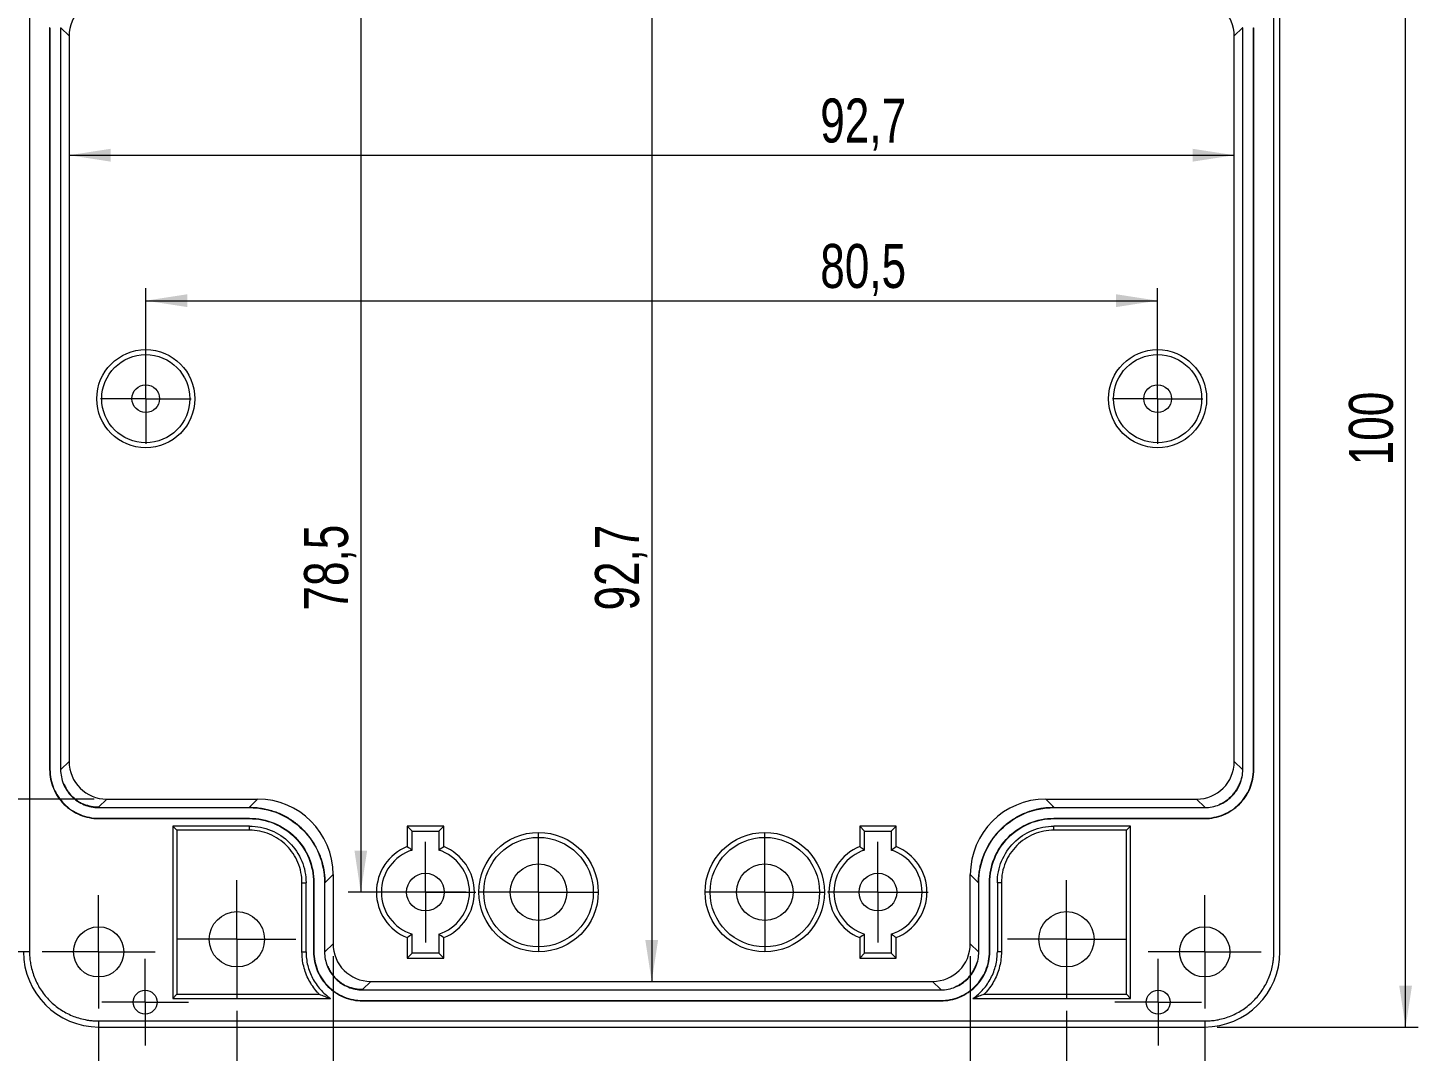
# Model space of a CAD drawing. Header units: millimetres. Extents: x 5 to 415, y 5 to 292.
# Drawn here: x 72.1 to 182.7, y 66.9 to 148.3 of the extents above; entities that cross this region are included whole.
import ezdxf

# ---------------------------------------------------------------- set-up
doc = ezdxf.new("R2010")
doc.units = ezdxf.units.MM
doc.layers.add('LAYER_1', color=179, linetype='Continuous', lineweight=15)
doc.styles.add('SLDTEXTSTYLE3', font='TXT', dxfattribs={"width": 0.75})
doc.dimstyles.new('SLDDIMSTYLE1', dxfattribs={"dimtxt": 3.5, "dimasz": 3.302, "dimexe": 0, "dimexo": 0.0625, "dimgap": 0.875, "dimtad": 1, "dimdec": 1, "dimrnd": 1e-09, "dimzin": 12, "dimdsep": 46, "dimtxsty": 'SLDTEXTSTYLE3', "dimsah": 1, "dimcen": 0.09, "dimadec": 0, "dimazin": 3, "dimtfac": 1, "dimtdec": 1, "dimtofl": 0, "dimtmove": 0, "dimatfit": 3, "dimfxl": 1, "dimfrac": 2, "dimtolj": 1, "dimtzin": 12, "dimarcsym": 0})
doc.dimstyles.new('SLDDIMSTYLE2', dxfattribs={"dimtxt": 3.5, "dimasz": 3.302, "dimexe": 0, "dimexo": 0.0625, "dimgap": 0.875, "dimtad": 1, "dimdec": 1, "dimrnd": 1e-09, "dimzin": 12, "dimdsep": 46, "dimtxsty": 'SLDTEXTSTYLE3', "dimsah": 1, "dimcen": 0.09, "dimadec": 0, "dimazin": 3, "dimtfac": 1, "dimtofl": 0, "dimtmove": 0, "dimatfit": 3, "dimfxl": 1, "dimfrac": 2, "dimtolj": 1, "dimtzin": 12, "dimarcsym": 0})
doc.dimstyles.new('SLDDIMSTYLE3', dxfattribs={"dimtxt": 3.5, "dimasz": 3.302, "dimexe": 0, "dimexo": 0.0625, "dimgap": 0.875, "dimtad": 1, "dimrnd": 1e-09, "dimzin": 12, "dimdsep": 46, "dimtxsty": 'SLDTEXTSTYLE3', "dimsah": 1, "dimcen": 0.09, "dimadec": 0, "dimazin": 3, "dimtfac": 1, "dimtofl": 0, "dimtmove": 0, "dimatfit": 3, "dimfxl": 1, "dimfrac": 2, "dimtolj": 1, "dimtzin": 12, "dimarcsym": 0})

# ---------------------------------------------------------------- blocks, each defined once
blk = doc.blocks.new('*D9')
at = {"layer": 'LAYER_1'}
blk.add_line((75.39, 138.17), (168.09, 138.17), dxfattribs=at)
for points in [[(75.39, 138.17), (78.69, 137.66), (78.69, 138.68)], [(168.09, 138.17), (164.79, 138.68), (164.79, 137.66)]]:
    blk.add_solid(points, dxfattribs=at)
at = {"layer": 'LAYER_1', "insert": (135.15, 142.68, 19.5), "char_height": 3.5, "attachment_point": 1, "style": 'SLDTEXTSTYLE3'}
blk.add_mtext('92,7', dxfattribs=at)
blk = doc.blocks.new('*D10')
at = {"layer": 'LAYER_1'}
blk.add_line((121.74, 165.15), (121.74, 72.45), dxfattribs=at)
for points in [[(121.74, 165.15), (121.23, 161.85), (122.25, 161.85)], [(121.74, 72.45), (122.25, 75.75), (121.23, 75.75)]]:
    blk.add_solid(points, dxfattribs=at)
at = {"layer": 'LAYER_1', "insert": (117.23, 101.95, 19.5), "char_height": 3.5, "attachment_point": 1, "rotation": 90, "style": 'SLDTEXTSTYLE3'}
blk.add_mtext('92,7', dxfattribs=at)
blk = doc.blocks.new('*D11')
at = {"layer": 'LAYER_1'}
for p, q in [((106.99, 158.05), (97.59, 158.05)), ((98.59, 158.05), (98.59, 79.55)), ((106.99, 79.55), (97.59, 79.55))]:
    blk.add_line(p, q, dxfattribs=at)
for points in [[(98.59, 158.05), (98.09, 154.75), (99.1, 154.75)], [(98.59, 79.55), (99.1, 82.86), (98.09, 82.86)]]:
    blk.add_solid(points, dxfattribs=at)
at = {"layer": 'LAYER_1', "insert": (94.08, 101.95, 19.5), "char_height": 3.5, "attachment_point": 1, "rotation": 90, "style": 'SLDTEXTSTYLE3'}
blk.add_mtext('78,5', dxfattribs=at)
blk = doc.blocks.new('*D12')
at = {"layer": 'LAYER_1'}
for p, q in [((81.49, 119.8), (81.49, 127.6)), ((161.99, 119.8), (161.99, 127.6)), ((81.49, 126.6), (161.99, 126.6))]:
    blk.add_line(p, q, dxfattribs=at)
for points in [[(81.49, 126.6), (84.79, 126.09), (84.79, 127.11)], [(161.99, 126.6), (158.69, 127.11), (158.69, 126.09)]]:
    blk.add_solid(points, dxfattribs=at)
at = {"layer": 'LAYER_1', "insert": (135.15, 131.11, 19.5), "char_height": 3.5, "attachment_point": 1, "style": 'SLDTEXTSTYLE3'}
blk.add_mtext('80,5', dxfattribs=at)
blk = doc.blocks.new('*D15')
at = {"layer": 'LAYER_1'}
for p, q in [((88.74, 70.1), (88.74, 51.82)), ((154.74, 70.1), (154.74, 51.82)), ((154.74, 52.82), (88.74, 52.82))]:
    blk.add_line(p, q, dxfattribs=at)
for points in [[(88.74, 52.82), (92.04, 52.31), (92.04, 53.33)], [(154.74, 52.82), (151.44, 53.33), (151.44, 52.31)]]:
    blk.add_solid(points, dxfattribs=at)
at = {"layer": 'LAYER_1', "insert": (117.73, 57.33, 19.5), "char_height": 3.5, "attachment_point": 1, "style": 'SLDTEXTSTYLE3'}
blk.add_mtext('66', dxfattribs=at)
blk = doc.blocks.new('*D16')
at = {"layer": 'LAYER_1'}
for p, q in [((77.74, 69.3), (77.74, 45.82)), ((165.74, 69.3), (165.74, 45.82)), ((165.74, 46.82), (77.74, 46.82))]:
    blk.add_line(p, q, dxfattribs=at)
for points in [[(77.74, 46.82), (81.04, 46.31), (81.04, 47.33)], [(165.74, 46.82), (162.44, 47.33), (162.44, 46.31)]]:
    blk.add_solid(points, dxfattribs=at)
at = {"layer": 'LAYER_1', "insert": (117.73, 51.33, 19.5), "char_height": 3.5, "attachment_point": 1, "style": 'SLDTEXTSTYLE3'}
blk.add_mtext('88', dxfattribs=at)
blk = doc.blocks.new('*D17')
at = {"layer": 'LAYER_1'}
for p, q in [((72.24, 162.8), (54.76, 162.8)), ((55.76, 162.8), (55.76, 74.8)), ((72.24, 74.8), (54.76, 74.8))]:
    blk.add_line(p, q, dxfattribs=at)
for points in [[(55.76, 162.8), (55.25, 159.5), (56.26, 159.5)], [(55.76, 74.8), (56.26, 78.11), (55.25, 78.11)]]:
    blk.add_solid(points, dxfattribs=at)
at = {"layer": 'LAYER_1', "insert": (51.24, 114.8, 19.5), "char_height": 3.5, "attachment_point": 1, "rotation": 90, "style": 'SLDTEXTSTYLE3'}
blk.add_mtext('88', dxfattribs=at)
blk = doc.blocks.new('*D18')
at = {"layer": 'LAYER_1'}
for p, q in [((77.39, 150.65), (60.76, 150.65)), ((61.76, 86.95), (61.76, 150.65)), ((77.39, 86.95), (60.76, 86.95))]:
    blk.add_line(p, q, dxfattribs=at)
for points in [[(61.76, 150.65), (61.25, 147.35), (62.26, 147.35)], [(61.76, 86.95), (62.26, 90.25), (61.25, 90.25)]]:
    blk.add_solid(points, dxfattribs=at)
at = {"layer": 'LAYER_1', "insert": (57.24, 112.86, 19.5), "char_height": 3.5, "attachment_point": 1, "rotation": 90, "style": 'SLDTEXTSTYLE3'}
blk.add_mtext('63,7', dxfattribs=at)
blk = doc.blocks.new('*D19')
at = {"layer": 'LAYER_1'}
for p, q in [((96.39, 74.45), (96.39, 57.82)), ((147.09, 74.45), (147.09, 57.82)), ((96.39, 58.82), (147.09, 58.82))]:
    blk.add_line(p, q, dxfattribs=at)
for points in [[(96.39, 58.82), (99.69, 58.31), (99.69, 59.33)], [(147.09, 58.82), (143.79, 59.33), (143.79, 58.31)]]:
    blk.add_solid(points, dxfattribs=at)
at = {"layer": 'LAYER_1', "insert": (115.79, 63.33, 19.5), "char_height": 3.5, "attachment_point": 1, "style": 'SLDTEXTSTYLE3'}
blk.add_mtext('50,7', dxfattribs=at)
blk = doc.blocks.new('*D20')
at = {"layer": 'LAYER_1'}
for p, q in [((166.72, 168.79), (182.72, 168.79)), ((181.72, 68.82), (181.72, 168.79)), ((166.72, 68.82), (182.72, 68.82))]:
    blk.add_line(p, q, dxfattribs=at)
for points in [[(181.72, 168.79), (181.21, 165.48), (182.23, 165.48)], [(181.72, 68.82), (182.23, 72.12), (181.21, 72.12)]]:
    blk.add_solid(points, dxfattribs=at)
at = {"layer": 'LAYER_1', "insert": (177.21, 113.5, 19.5), "char_height": 3.5, "attachment_point": 1, "rotation": 90, "style": 'SLDTEXTSTYLE3'}
blk.add_mtext('100', dxfattribs=at)
blk = doc.blocks.new('SW_CENTERMARKSYMBOL_0')
at = {"layer": 'LAYER_1', "color": 0}
for p, q in [((0, 2.5), (0, 4)), ((0, 0), (0, 2.5)), ((-2.5, 0), (-4, 0)), ((0, 0), (-2.5, 0)), ((0, 0), (0, -2.5)), ((0, 0), (2.5, 0)), ((2.5, 0), (4, 0)), ((0, -2.5), (0, -4))]:
    blk.add_line(p, q, dxfattribs=at)
blk = doc.blocks.new('SW_CENTERMARKSYMBOL_1')
at = {"layer": 'LAYER_1', "color": 0}
for p, q in [((0, 2.5), (0, 4)), ((0, 0), (0, 2.5)), ((-2.5, 0), (-4, 0)), ((0, 0), (-2.5, 0)), ((0, 0), (0, -2.5)), ((0, 0), (2.5, 0)), ((2.5, 0), (4, 0)), ((0, -2.5), (0, -4))]:
    blk.add_line(p, q, dxfattribs=at)
blk = doc.blocks.new('SW_CENTERMARKSYMBOL_5')
at = {"layer": 'LAYER_1', "color": 0}
for p, q in [((0, 2.5), (0, 4.5)), ((0, 0), (0, 2.5)), ((-2.5, 0), (-4.5, 0)), ((0, 0), (-2.5, 0)), ((0, 0), (0, -2.5)), ((0, 0), (2.5, 0)), ((2.5, 0), (4.5, 0)), ((0, -2.5), (0, -4.5))]:
    blk.add_line(p, q, dxfattribs=at)
blk = doc.blocks.new('SW_CENTERMARKSYMBOL_7')
at = {"layer": 'LAYER_1', "color": 0}
for p, q in [((0, 2.5), (0, 4.5)), ((0, 0), (0, 2.5)), ((-2.5, 0), (-4.5, 0)), ((0, 0), (-2.5, 0)), ((0, 0), (0, -2.5)), ((0, 0), (2.5, 0)), ((2.5, 0), (4.5, 0)), ((0, -2.5), (0, -4.5))]:
    blk.add_line(p, q, dxfattribs=at)
blk = doc.blocks.new('SW_CENTERMARKSYMBOL_8')
at = {"layer": 'LAYER_1', "color": 0}
for p, q in [((0, 2.5), (0, 4.7)), ((0, 0), (0, 2.5)), ((-2.5, 0), (-4.7, 0)), ((0, 0), (-2.5, 0)), ((0, 0), (0, -2.5)), ((0, 0), (2.5, 0)), ((2.5, 0), (4.7, 0)), ((0, -2.5), (0, -4.7))]:
    blk.add_line(p, q, dxfattribs=at)
blk = doc.blocks.new('SW_CENTERMARKSYMBOL_9')
at = {"layer": 'LAYER_1', "color": 0}
for p, q in [((0, 2.5), (0, 4.7)), ((0, 0), (0, 2.5)), ((-2.5, 0), (-4.7, 0)), ((0, 0), (-2.5, 0)), ((0, 0), (0, -2.5)), ((0, 0), (2.5, 0)), ((2.5, 0), (4.7, 0)), ((0, -2.5), (0, -4.7))]:
    blk.add_line(p, q, dxfattribs=at)
blk = doc.blocks.new('SW_CENTERMARKSYMBOL_14')
at = {"layer": 'LAYER_1', "color": 0}
for p, q in [((0, 2.5), (0, 3.45)), ((0, 0), (0, 2.5)), ((-2.5, 0), (-3.45, 0)), ((0, 0), (-2.5, 0)), ((0, 0), (0, -2.5)), ((0, 0), (2.5, 0)), ((2.5, 0), (3.45, 0)), ((0, -2.5), (0, -3.45))]:
    blk.add_line(p, q, dxfattribs=at)
blk = doc.blocks.new('SW_CENTERMARKSYMBOL_15')
at = {"layer": 'LAYER_1', "color": 0}
for p, q in [((0, 2.5), (0, 3.45)), ((0, 0), (0, 2.5)), ((-2.5, 0), (-3.45, 0)), ((0, 0), (-2.5, 0)), ((0, 0), (0, -2.5)), ((0, 0), (2.5, 0)), ((2.5, 0), (3.45, 0)), ((0, -2.5), (0, -3.45))]:
    blk.add_line(p, q, dxfattribs=at)
blk = doc.blocks.new('SW_CENTERMARKSYMBOL_18')
at = {"layer": 'LAYER_1', "color": 0}
for p, q in [((0, 2.5), (0, 4.75)), ((0, 0), (0, 2.5)), ((-2.5, 0), (-4.75, 0)), ((0, 0), (-2.5, 0)), ((0, 0), (0, -2.5)), ((0, 0), (2.5, 0)), ((2.5, 0), (4.75, 0)), ((0, -2.5), (0, -4.75))]:
    blk.add_line(p, q, dxfattribs=at)
blk = doc.blocks.new('SW_CENTERMARKSYMBOL_19')
at = {"layer": 'LAYER_1', "color": 0}
for p, q in [((0, 2.5), (0, 4.75)), ((0, 0), (0, 2.5)), ((-2.5, 0), (-4.75, 0)), ((0, 0), (-2.5, 0)), ((0, 0), (0, -2.5)), ((0, 0), (2.5, 0)), ((2.5, 0), (4.75, 0)), ((0, -2.5), (0, -4.75))]:
    blk.add_line(p, q, dxfattribs=at)
blk = doc.blocks.new('SW_CENTERMARKSYMBOL_20')
at = {"layer": 'LAYER_1', "color": 0}
for p, q in [((0, 2.5), (0, 3.6)), ((0, 0), (0, 2.5)), ((-2.5, 0), (-3.6, 0)), ((0, 0), (-2.5, 0)), ((0, 0), (0, -2.5)), ((0, 0), (2.5, 0)), ((2.5, 0), (3.6, 0)), ((0, -2.5), (0, -3.6))]:
    blk.add_line(p, q, dxfattribs=at)
blk = doc.blocks.new('SW_CENTERMARKSYMBOL_21')
at = {"layer": 'LAYER_1', "color": 0}
for p, q in [((0, 2.5), (0, 3.6)), ((0, 0), (0, 2.5)), ((-2.5, 0), (-3.6, 0)), ((0, 0), (-2.5, 0)), ((0, 0), (0, -2.5)), ((0, 0), (2.5, 0)), ((2.5, 0), (3.6, 0)), ((0, -2.5), (0, -3.6))]:
    blk.add_line(p, q, dxfattribs=at)

msp = doc.modelspace()

# ---------------------------------------------------------------- linework, layer by layer
at = {"color": 7, "linetype": 'Continuous', "lineweight": 15}
for p, q in [((72.239, 162.804), (72.239, 74.802)), ((171.239, 74.802), (171.239, 162.804)), ((171.722, 74.82), (171.722, 162.787)), ((73.865, 148.304), (73.839, 148.304)), ((73.839, 148.304), (73.839, 89.303)), ((73.865, 148.304), (73.865, 89.303)), ((74.713, 148.304), (74.739, 148.304)), ((74.713, 148.304), (74.713, 89.303)), ((75.389, 147.654), (74.739, 148.304)), ((168.739, 148.304), (168.09, 147.654)), ((168.765, 148.304), (168.739, 148.304)), ((168.765, 89.303), (168.765, 148.304)), ((169.613, 89.303), (169.613, 148.304)), ((169.613, 148.304), (169.639, 148.304)), ((169.639, 89.303), (169.639, 148.304)), ((75.389, 147.654), (75.389, 89.952)), ((168.09, 89.952), (168.09, 147.654)), ((74.739, 89.303), (75.389, 89.952)), ((168.09, 89.952), (168.739, 89.303)), ((73.865, 89.303), (73.839, 89.303)), ((74.713, 89.303), (74.739, 89.303)), ((168.765, 89.303), (168.739, 89.303)), ((169.613, 89.303), (169.639, 89.303)), ((78.388, 86.953), (77.739, 86.303)), ((77.739, 86.277), (77.739, 86.303)), ((78.388, 86.953), (90.39, 86.953)), ((89.74, 86.303), (90.39, 86.953)), ((89.74, 86.277), (89.74, 86.303)), ((153.089, 86.953), (165.09, 86.953)), ((153.089, 86.953), (153.738, 86.303)), ((153.738, 86.277), (153.738, 86.303)), ((165.74, 86.303), (165.09, 86.953)), ((165.74, 86.277), (165.74, 86.303)), ((77.739, 86.277), (89.74, 86.277)), ((77.739, 85.429), (89.74, 85.429)), ((77.739, 85.429), (77.739, 85.403)), ((77.739, 85.403), (89.74, 85.403)), ((89.74, 85.429), (89.74, 85.403)), ((153.738, 86.277), (165.74, 86.277)), ((153.738, 85.429), (165.74, 85.429)), ((153.738, 85.429), (153.738, 85.403)), ((153.738, 85.403), (165.74, 85.403)), ((165.74, 85.429), (165.74, 85.403)), ((89.74, 84.803), (83.639, 84.803)), ((83.639, 84.803), (83.639, 71.103)), ((83.963, 84.479), (83.639, 84.803)), ((89.74, 84.479), (83.963, 84.479)), ((83.963, 84.479), (83.963, 71.427)), ((89.74, 84.479), (89.74, 84.803)), ((105.189, 84.803), (102.289, 84.803)), ((102.683, 84.41), (102.289, 84.803)), ((102.289, 84.803), (102.289, 83.174)), ((102.683, 82.897), (102.683, 84.41)), ((102.683, 84.41), (104.796, 84.41)), ((104.796, 84.41), (105.189, 84.803)), ((104.796, 84.41), (104.796, 82.897)), ((105.189, 83.174), (105.189, 84.803)), ((141.189, 84.803), (138.289, 84.803)), ((138.683, 84.41), (138.289, 84.803)), ((138.289, 84.803), (138.289, 83.174)), ((138.683, 82.897), (138.683, 84.41)), ((138.683, 84.41), (140.796, 84.41)), ((140.796, 84.41), (141.189, 84.803)), ((140.796, 84.41), (140.796, 82.897)), ((141.189, 83.174), (141.189, 84.803)), ((159.839, 84.803), (153.738, 84.803)), ((153.738, 84.479), (153.738, 84.803)), ((159.516, 84.479), (153.738, 84.479)), ((159.516, 84.479), (159.839, 84.803)), ((159.516, 71.427), (159.516, 84.479)), ((159.839, 71.103), (159.839, 84.803)), ((96.389, 80.953), (95.739, 80.304)), ((96.389, 80.953), (96.389, 75.452)), ((147.739, 80.304), (147.09, 80.953)), ((147.09, 75.452), (147.09, 80.953)), ((93.916, 80.304), (94.239, 80.304)), ((93.916, 74.803), (93.916, 80.304)), ((94.239, 74.803), (94.239, 80.304)), ((94.865, 80.304), (94.839, 80.304)), ((94.839, 80.304), (94.839, 74.803)), ((94.865, 80.304), (94.865, 74.803)), ((95.713, 80.304), (95.739, 80.304)), ((95.713, 80.304), (95.713, 74.803)), ((147.765, 80.304), (147.739, 80.304)), ((147.765, 74.803), (147.765, 80.304)), ((148.613, 74.803), (148.613, 80.304)), ((148.613, 80.304), (148.639, 80.304)), ((148.639, 74.803), (148.639, 80.304)), ((149.239, 80.304), (149.239, 74.803)), ((149.563, 80.304), (149.239, 80.304)), ((149.563, 80.304), (149.563, 74.803)), ((95.739, 74.803), (96.389, 75.452)), ((102.289, 75.933), (102.289, 74.303)), ((102.683, 74.697), (102.683, 76.21)), ((104.796, 76.21), (104.796, 74.697)), ((105.189, 74.303), (105.189, 75.933)), ((138.289, 75.933), (138.289, 74.303)), ((138.683, 74.697), (138.683, 76.21)), ((140.796, 76.21), (140.796, 74.697)), ((141.189, 74.303), (141.189, 75.933)), ((147.09, 75.452), (147.739, 74.803)), ((93.916, 74.803), (94.239, 74.803)), ((94.865, 74.803), (94.839, 74.803)), ((95.713, 74.803), (95.739, 74.803)), ((102.683, 74.697), (102.289, 74.303)), ((102.289, 74.303), (105.189, 74.303)), ((104.796, 74.697), (102.683, 74.697)), ((104.796, 74.697), (105.189, 74.303)), ((138.683, 74.697), (138.289, 74.303)), ((138.289, 74.303), (141.189, 74.303)), ((140.796, 74.697), (138.683, 74.697)), ((140.796, 74.697), (141.189, 74.303)), ((147.765, 74.803), (147.739, 74.803)), ((148.613, 74.803), (148.639, 74.803)), ((149.563, 74.803), (149.239, 74.803)), ((99.388, 72.453), (98.739, 71.803)), ((99.388, 72.453), (144.09, 72.453)), ((144.74, 71.803), (144.09, 72.453)), ((83.963, 71.427), (83.639, 71.103)), ((83.639, 71.103), (96.178, 71.103)), ((83.963, 71.427), (95.294, 71.427)), ((98.739, 71.777), (98.739, 71.803)), ((98.739, 71.777), (144.74, 71.777)), ((98.739, 70.929), (144.74, 70.929)), ((98.739, 70.929), (98.739, 70.903)), ((98.739, 70.903), (144.74, 70.903)), ((144.74, 71.777), (144.74, 71.803)), ((144.74, 70.929), (144.74, 70.903)), ((147.301, 71.103), (159.839, 71.103)), ((148.185, 71.427), (159.516, 71.427)), ((159.516, 71.427), (159.839, 71.103)), ((77.738, 69.303), (165.74, 69.303)), ((77.756, 68.821), (165.723, 68.821))]:
    msp.add_line(p, q, dxfattribs=at)
for centre, radius in [((81.489, 118.803), 3.9), ((81.489, 118.803), 3.506), ((161.989, 118.803), 3.9), ((161.989, 118.803), 3.506), ((81.489, 118.803), 1.1), ((161.989, 118.803), 1.1), ((112.739, 79.553), 4.75), ((130.739, 79.553), 4.75), ((112.739, 79.553), 4.356), ((130.739, 79.553), 4.356), ((103.739, 79.553), 1.5), ((112.739, 79.553), 2.25), ((130.739, 79.553), 2.25), ((139.739, 79.553), 1.5), ((88.739, 75.803), 2.2), ((154.739, 75.803), 2.2), ((77.739, 74.803), 2), ((165.739, 74.803), 2), ((81.439, 70.803), 0.95), ((162.039, 70.803), 0.95)]:
    msp.add_circle(centre, radius, dxfattribs=at)
for centre, radius, start, end in [((103.739, 79.553), 3.9, 111.82635, 248.17365), ((103.739, 79.553), 3.9, 291.82635, 68.17365), ((139.739, 79.553), 3.9, 111.82635, 248.17365), ((139.739, 79.553), 3.9, 291.82635, 68.17365), ((103.739, 79.553), 3.506, 107.53317, 252.46683), ((103.739, 79.553), 3.506, 287.53317, 72.46683), ((139.739, 79.553), 3.506, 107.53317, 252.46683), ((139.739, 79.553), 3.506, 287.53317, 72.46683)]:
    msp.add_arc(centre, radius, start, end, dxfattribs=at)
for centre, major_axis, start_param, end_param in [((78.389, 147.653), (2.122, -2.122), 2.3563468, 3.9268385), ((165.089, 147.653), (-2.122, -2.122), 2.3563468, 3.9268385), ((78.389, 89.953), (2.122, 2.122), 2.3563468, 3.9268385), ((165.089, 89.953), (-2.122, 2.122), 2.3563468, 3.9268385), ((90.388, 80.952), (-4.244, -4.244), 2.3563468, 3.9268385), ((153.091, 80.952), (4.244, -4.244), 2.3563468, 3.9268385), ((99.389, 75.453), (2.122, 2.122), 2.3563468, 3.9268385), ((144.089, 75.453), (-2.122, 2.122), 2.3563468, 3.9268385), ((77.758, 74.822), (-4.244, -4.244), 5.4979394, 7.0684312), ((165.721, 74.822), (4.244, -4.244), 5.4979394, 7.0684312)]:
    msp.add_ellipse(centre, major_axis=major_axis, ratio=0.9996955, start_param=start_param, end_param=end_param, dxfattribs=at)
for points, knots in [([(73.839, 89.303), (73.839, 88.796), (73.941, 88.283), (74.331, 87.338), (74.621, 86.906), (75.342, 86.185), (75.774, 85.895), (76.719, 85.505), (77.232, 85.403), (77.739, 85.403)], [2.3563468, 2.3563468, 2.3563468, 2.3563468, 2.7489697, 2.7489697, 3.1415927, 3.1415927, 3.5342156, 3.5342156, 3.9268385, 3.9268385, 3.9268385, 3.9268385]), ([(73.865, 89.303), (73.865, 88.799), (73.966, 88.29), (74.354, 87.351), (74.642, 86.922), (75.358, 86.206), (75.787, 85.918), (76.726, 85.53), (77.235, 85.429), (77.739, 85.429)], [2.3563468, 2.3563468, 2.3563468, 2.3563468, 2.7489697, 2.7489697, 3.1415927, 3.1415927, 3.5342156, 3.5342156, 3.9268385, 3.9268385, 3.9268385, 3.9268385]), ([(74.713, 89.303), (74.713, 88.907), (74.792, 88.511), (75.095, 87.779), (75.319, 87.443), (75.879, 86.883), (76.215, 86.659), (76.947, 86.356), (77.343, 86.277), (77.739, 86.277)], [2.3563468, 2.3563468, 2.3563468, 2.3563468, 2.7489697, 2.7489697, 3.1415927, 3.1415927, 3.5342156, 3.5342156, 3.9268385, 3.9268385, 3.9268385, 3.9268385]), ([(165.74, 86.277), (166.136, 86.277), (166.532, 86.356), (167.264, 86.659), (167.599, 86.883), (168.159, 87.443), (168.384, 87.779), (168.687, 88.511), (168.765, 88.907), (168.765, 89.303)], [2.3563468, 2.3563468, 2.3563468, 2.3563468, 2.7489697, 2.7489697, 3.1415927, 3.1415927, 3.5342156, 3.5342156, 3.9268385, 3.9268385, 3.9268385, 3.9268385]), ([(165.74, 85.429), (166.243, 85.429), (166.753, 85.53), (167.691, 85.918), (168.12, 86.206), (168.837, 86.922), (169.124, 87.351), (169.512, 88.29), (169.613, 88.799), (169.613, 89.303)], [2.3563468, 2.3563468, 2.3563468, 2.3563468, 2.7489697, 2.7489697, 3.1415927, 3.1415927, 3.5342156, 3.5342156, 3.9268385, 3.9268385, 3.9268385, 3.9268385]), ([(165.74, 85.403), (166.247, 85.403), (166.76, 85.505), (167.704, 85.895), (168.137, 86.185), (168.858, 86.906), (169.147, 87.338), (169.538, 88.283), (169.639, 88.796), (169.639, 89.303)], [2.3563468, 2.3563468, 2.3563468, 2.3563468, 2.7489697, 2.7489697, 3.1415927, 3.1415927, 3.5342156, 3.5342156, 3.9268385, 3.9268385, 3.9268385, 3.9268385]), ([(74.968, 88.155), (74.99, 88.103), (75.035, 87.999), (75.114, 87.849), (75.2, 87.703), (75.293, 87.563), (75.394, 87.429), (75.502, 87.301), (75.579, 87.222), (75.618, 87.182)], [0, 0, 0, 0, 0.1444575, 0.2883811, 0.431771, 0.5746277, 0.7169512, 0.8587419, 1, 1, 1, 1]), ([(167.861, 87.182), (167.899, 87.222), (167.977, 87.301), (168.084, 87.429), (168.185, 87.563), (168.279, 87.703), (168.365, 87.849), (168.443, 87.999), (168.488, 88.103), (168.511, 88.155)], [0, 0, 0, 0, 0.1412581, 0.2830488, 0.4253723, 0.568229, 0.7116189, 0.8555425, 1, 1, 1, 1]), ([(75.618, 87.182), (75.658, 87.143), (75.737, 87.066), (75.865, 86.958), (75.999, 86.857), (76.139, 86.764), (76.285, 86.678), (76.435, 86.599), (76.539, 86.554), (76.591, 86.532)], [0, 0, 0, 0, 0.1412581, 0.2830488, 0.4253723, 0.568229, 0.7116189, 0.8555425, 1, 1, 1, 1]), ([(89.74, 86.303), (89.822, 86.302), (89.984, 86.3), (90.227, 86.285), (90.466, 86.261), (90.703, 86.227), (90.936, 86.185), (91.165, 86.133), (91.389, 86.074), (91.61, 86.006), (91.825, 85.931), (91.966, 85.875), (92.036, 85.847)], [0, 0, 0, 0, 0.1039487, 0.2070197, 0.3092132, 0.4105291, 0.5109676, 0.6105287, 0.7092124, 0.8070188, 0.903948, 1, 1, 1, 1]), ([(151.442, 85.847), (151.52, 85.878), (151.677, 85.94), (151.918, 86.022), (152.164, 86.095), (152.415, 86.158), (152.672, 86.21), (152.933, 86.251), (153.198, 86.281), (153.467, 86.3), (153.648, 86.302), (153.738, 86.303)], [0, 0, 0, 0, 0.1067788, 0.2146404, 0.323585, 0.4336127, 0.5447235, 0.6569176, 0.770195, 0.8845558, 1, 1, 1, 1]), ([(166.888, 86.532), (166.94, 86.554), (167.044, 86.599), (167.194, 86.678), (167.34, 86.764), (167.479, 86.857), (167.613, 86.958), (167.741, 87.066), (167.821, 87.143), (167.861, 87.182)], [0, 0, 0, 0, 0.1444575, 0.2883811, 0.431771, 0.5746277, 0.7169512, 0.8587419, 1, 1, 1, 1]), ([(89.74, 86.277), (90.522, 86.277), (91.304, 86.122), (92.748, 85.523), (93.411, 85.081), (94.517, 83.975), (94.959, 83.312), (95.558, 81.868), (95.713, 81.086), (95.713, 80.304)], [2.3563468, 2.3563468, 2.3563468, 2.3563468, 2.7489697, 2.7489697, 3.1415927, 3.1415927, 3.5342156, 3.5342156, 3.9268385, 3.9268385, 3.9268385, 3.9268385]), ([(89.74, 85.429), (90.407, 85.429), (91.081, 85.296), (92.323, 84.783), (92.89, 84.402), (93.838, 83.454), (94.219, 82.887), (94.732, 81.645), (94.865, 80.971), (94.865, 80.304)], [2.3563468, 2.3563468, 2.3563468, 2.3563468, 2.7489697, 2.7489697, 3.1415927, 3.1415927, 3.5342156, 3.5342156, 3.9268385, 3.9268385, 3.9268385, 3.9268385]), ([(89.74, 85.403), (90.403, 85.403), (91.074, 85.271), (92.309, 84.76), (92.874, 84.381), (93.817, 83.438), (94.196, 82.873), (94.707, 81.638), (94.839, 80.967), (94.839, 80.304)], [2.3563468, 2.3563468, 2.3563468, 2.3563468, 2.7489697, 2.7489697, 3.1415927, 3.1415927, 3.5342156, 3.5342156, 3.9268385, 3.9268385, 3.9268385, 3.9268385]), ([(92.036, 85.847), (92.109, 85.815), (92.255, 85.753), (92.469, 85.649), (92.678, 85.537), (92.882, 85.417), (93.08, 85.289), (93.273, 85.155), (93.46, 85.013), (93.641, 84.864), (93.816, 84.709), (93.927, 84.601), (93.982, 84.546)], [0, 0, 0, 0, 0.1011766, 0.2020914, 0.3027447, 0.4031364, 0.5032667, 0.6031357, 0.7027434, 0.80209, 0.9011755, 1, 1, 1, 1]), ([(147.765, 80.304), (147.765, 81.086), (147.921, 81.868), (148.519, 83.312), (148.962, 83.975), (150.068, 85.081), (150.73, 85.523), (152.175, 86.122), (152.956, 86.277), (153.738, 86.277)], [2.3563468, 2.3563468, 2.3563468, 2.3563468, 2.7489697, 2.7489697, 3.1415927, 3.1415927, 3.5342156, 3.5342156, 3.9268385, 3.9268385, 3.9268385, 3.9268385]), ([(148.613, 80.304), (148.613, 80.971), (148.746, 81.645), (149.26, 82.887), (149.64, 83.454), (150.588, 84.402), (151.156, 84.783), (152.398, 85.296), (153.072, 85.429), (153.738, 85.429)], [2.3563468, 2.3563468, 2.3563468, 2.3563468, 2.7489697, 2.7489697, 3.1415927, 3.1415927, 3.5342156, 3.5342156, 3.9268385, 3.9268385, 3.9268385, 3.9268385]), ([(148.639, 80.304), (148.639, 80.967), (148.772, 81.638), (149.283, 82.873), (149.661, 83.438), (150.604, 84.381), (151.169, 84.76), (152.405, 85.271), (153.075, 85.403), (153.738, 85.403)], [2.3563468, 2.3563468, 2.3563468, 2.3563468, 2.7489697, 2.7489697, 3.1415927, 3.1415927, 3.5342156, 3.5342156, 3.9268385, 3.9268385, 3.9268385, 3.9268385]), ([(149.496, 84.546), (149.552, 84.601), (149.663, 84.709), (149.838, 84.864), (150.018, 85.013), (150.205, 85.155), (150.398, 85.289), (150.597, 85.417), (150.801, 85.537), (151.01, 85.649), (151.224, 85.753), (151.369, 85.815), (151.442, 85.847)], [0, 0, 0, 0, 0.0988245, 0.19791, 0.2972566, 0.3968643, 0.4967333, 0.5968636, 0.6972553, 0.7979086, 0.8988234, 1, 1, 1, 1]), ([(89.74, 84.803), (90.323, 84.803), (90.919, 84.686), (92.006, 84.236), (92.506, 83.901), (93.337, 83.07), (93.672, 82.57), (94.122, 81.483), (94.239, 80.887), (94.239, 80.304)], [0, 0, 0, 0, 0.25, 0.25, 0.5, 0.5, 0.75, 0.75, 1, 1, 1, 1]), ([(93.916, 80.304), (93.916, 80.844), (93.806, 81.399), (93.389, 82.406), (93.078, 82.871), (92.307, 83.642), (91.842, 83.953), (90.835, 84.37), (90.28, 84.479), (89.74, 84.479)], [0, 0, 0, 0, 0.25, 0.25, 0.5, 0.5, 0.75, 0.75, 1, 1, 1, 1]), ([(93.982, 84.546), (94.037, 84.491), (94.145, 84.38), (94.3, 84.205), (94.449, 84.024), (94.591, 83.837), (94.725, 83.644), (94.853, 83.446), (94.973, 83.242), (95.085, 83.033), (95.189, 82.819), (95.251, 82.673), (95.283, 82.6)], [0, 0, 0, 0, 0.0988245, 0.19791, 0.2972566, 0.3968643, 0.4967333, 0.5968636, 0.6972553, 0.7979086, 0.8988234, 1, 1, 1, 1]), ([(148.196, 82.6), (148.227, 82.673), (148.29, 82.819), (148.394, 83.033), (148.506, 83.242), (148.626, 83.446), (148.753, 83.644), (148.888, 83.837), (149.03, 84.024), (149.179, 84.205), (149.333, 84.38), (149.442, 84.491), (149.496, 84.546)], [0, 0, 0, 0, 0.10117655, 0.20209141, 0.30274467, 0.40313641, 0.50326673, 0.6031357, 0.70274343, 0.80208999, 0.90117548, 1, 1, 1, 1]), ([(149.239, 80.304), (149.239, 80.887), (149.357, 81.483), (149.807, 82.57), (150.141, 83.07), (150.973, 83.901), (151.472, 84.236), (152.56, 84.686), (153.155, 84.803), (153.738, 84.803)], [0, 0, 0, 0, 0.25, 0.25, 0.5, 0.5, 0.75, 0.75, 1, 1, 1, 1]), ([(153.738, 84.479), (153.199, 84.479), (152.644, 84.37), (151.636, 83.953), (151.171, 83.642), (150.401, 82.871), (150.089, 82.406), (149.673, 81.399), (149.563, 80.844), (149.563, 80.304)], [0, 0, 0, 0, 0.25, 0.25, 0.5, 0.5, 0.75, 0.75, 1, 1, 1, 1]), ([(95.283, 82.6), (95.314, 82.522), (95.376, 82.366), (95.458, 82.125), (95.531, 81.879), (95.594, 81.627), (95.646, 81.371), (95.687, 81.109), (95.717, 80.844), (95.736, 80.575), (95.738, 80.395), (95.739, 80.304)], [0, 0, 0, 0, 0.1067788, 0.2146404, 0.323585, 0.4336127, 0.5447235, 0.6569176, 0.770195, 0.8845558, 1, 1, 1, 1]), ([(147.739, 80.304), (147.74, 80.386), (147.742, 80.548), (147.758, 80.791), (147.782, 81.03), (147.815, 81.267), (147.858, 81.5), (147.909, 81.728), (147.969, 81.953), (148.036, 82.174), (148.111, 82.389), (148.168, 82.53), (148.196, 82.6)], [0, 0, 0, 0, 0.10394699, 0.20701671, 0.30920923, 0.41052459, 0.51096287, 0.6105241, 0.70920837, 0.80701574, 0.90394626, 1, 1, 1, 1]), ([(72.239, 74.802), (72.24, 74.73), (72.242, 74.586), (72.255, 74.371), (72.276, 74.157), (72.305, 73.943), (72.362, 73.624), (72.467, 73.204), (72.649, 72.696), (72.88, 72.208), (73.249, 71.59), (73.822, 70.891), (74.521, 70.317), (75.137, 69.947), (75.626, 69.716), (76.135, 69.533), (76.601, 69.416), (77.017, 69.347), (77.377, 69.31), (77.618, 69.306), (77.738, 69.303)], [0, 0, 0, 0, 0.025028, 0.0499931, 0.0749335, 0.0998877, 0.1248941, 0.1874645, 0.2500961, 0.3123427, 0.3746512, 0.4997775, 0.6242651, 0.6867756, 0.7493497, 0.8118423, 0.8743996, 0.9162537, 0.9580601, 1, 1, 1, 1]), ([(95.294, 71.427), (95.236, 71.486), (95.18, 71.546), (94.869, 71.898), (94.647, 72.219), (94.286, 72.907), (94.148, 73.275), (93.963, 74.029), (93.916, 74.415), (93.916, 74.803)], [0, 0, 0, 0, 0.05306044, 0.05306044, 0.30306044, 0.30306044, 0.55306044, 0.55306044, 0.80306044, 0.80306044, 0.80306044, 0.80306044]), ([(94.239, 74.803), (94.239, 74.442), (94.283, 74.081), (94.456, 73.377), (94.585, 73.035), (94.922, 72.393), (95.128, 72.093), (95.608, 71.551), (95.881, 71.309), (96.178, 71.103)], [0, 0, 0, 0, 0.25, 0.25, 0.5, 0.5, 0.75, 0.75, 1, 1, 1, 1]), ([(94.839, 74.803), (94.839, 74.296), (94.941, 73.783), (95.331, 72.838), (95.621, 72.406), (96.342, 71.685), (96.774, 71.395), (97.719, 71.005), (98.232, 70.903), (98.739, 70.903)], [2.3563468, 2.3563468, 2.3563468, 2.3563468, 2.7489697, 2.7489697, 3.1415927, 3.1415927, 3.5342156, 3.5342156, 3.9268385, 3.9268385, 3.9268385, 3.9268385]), ([(94.865, 74.803), (94.865, 74.299), (94.966, 73.79), (95.354, 72.851), (95.642, 72.422), (96.358, 71.706), (96.787, 71.418), (97.726, 71.03), (98.235, 70.929), (98.739, 70.929)], [2.3563468, 2.3563468, 2.3563468, 2.3563468, 2.7489697, 2.7489697, 3.1415927, 3.1415927, 3.5342156, 3.5342156, 3.9268385, 3.9268385, 3.9268385, 3.9268385]), ([(95.713, 74.803), (95.713, 74.407), (95.792, 74.011), (96.095, 73.279), (96.319, 72.943), (96.879, 72.383), (97.215, 72.159), (97.947, 71.856), (98.343, 71.777), (98.739, 71.777)], [2.3563468, 2.3563468, 2.3563468, 2.3563468, 2.7489697, 2.7489697, 3.1415927, 3.1415927, 3.5342156, 3.5342156, 3.9268385, 3.9268385, 3.9268385, 3.9268385]), ([(144.74, 71.777), (145.136, 71.777), (145.532, 71.856), (146.264, 72.159), (146.599, 72.383), (147.159, 72.943), (147.384, 73.279), (147.687, 74.011), (147.765, 74.407), (147.765, 74.803)], [2.3563468, 2.3563468, 2.3563468, 2.3563468, 2.7489697, 2.7489697, 3.1415927, 3.1415927, 3.5342156, 3.5342156, 3.9268385, 3.9268385, 3.9268385, 3.9268385]), ([(144.74, 70.929), (145.243, 70.929), (145.753, 71.03), (146.691, 71.418), (147.12, 71.706), (147.837, 72.422), (148.124, 72.851), (148.512, 73.79), (148.613, 74.299), (148.613, 74.803)], [2.3563468, 2.3563468, 2.3563468, 2.3563468, 2.7489697, 2.7489697, 3.1415927, 3.1415927, 3.5342156, 3.5342156, 3.9268385, 3.9268385, 3.9268385, 3.9268385]), ([(144.74, 70.903), (145.247, 70.903), (145.76, 71.005), (146.704, 71.395), (147.137, 71.685), (147.858, 72.406), (148.147, 72.838), (148.538, 73.783), (148.639, 74.296), (148.639, 74.803)], [2.3563468, 2.3563468, 2.3563468, 2.3563468, 2.7489697, 2.7489697, 3.1415927, 3.1415927, 3.5342156, 3.5342156, 3.9268385, 3.9268385, 3.9268385, 3.9268385]), ([(147.301, 71.103), (147.598, 71.309), (147.871, 71.551), (148.35, 72.093), (148.557, 72.393), (148.893, 73.035), (149.023, 73.377), (149.195, 74.081), (149.239, 74.442), (149.239, 74.803)], [0, 0, 0, 0, 0.25, 0.25, 0.5, 0.5, 0.75, 0.75, 1, 1, 1, 1]), ([(149.563, 74.803), (149.563, 74.415), (149.516, 74.029), (149.331, 73.275), (149.192, 72.907), (148.831, 72.219), (148.61, 71.898), (148.299, 71.546), (148.242, 71.486), (148.185, 71.427)], [0.19693956, 0.19693956, 0.19693956, 0.19693956, 0.44693956, 0.44693956, 0.69693956, 0.69693956, 0.94693956, 0.94693956, 1, 1, 1, 1]), ([(165.74, 69.303), (165.812, 69.304), (165.956, 69.306), (166.171, 69.319), (166.386, 69.34), (166.599, 69.369), (166.918, 69.426), (167.338, 69.531), (167.847, 69.713), (168.335, 69.944), (168.952, 70.313), (169.651, 70.886), (170.225, 71.585), (170.595, 72.201), (170.827, 72.69), (171.01, 73.199), (171.127, 73.665), (171.196, 74.081), (171.232, 74.441), (171.237, 74.682), (171.239, 74.802)], [0, 0, 0, 0, 0.025028, 0.0499931, 0.0749335, 0.0998877, 0.1248941, 0.1874645, 0.2500961, 0.3123427, 0.3746512, 0.4997775, 0.6242651, 0.6867756, 0.7493497, 0.8118423, 0.8743996, 0.9162537, 0.9580601, 1, 1, 1, 1]), ([(95.968, 73.655), (95.99, 73.603), (96.035, 73.499), (96.114, 73.349), (96.2, 73.203), (96.293, 73.063), (96.394, 72.929), (96.502, 72.801), (96.579, 72.722), (96.618, 72.682)], [0, 0, 0, 0, 0.1444575, 0.2883811, 0.431771, 0.5746277, 0.7169512, 0.8587419, 1, 1, 1, 1]), ([(146.861, 72.682), (146.899, 72.722), (146.977, 72.801), (147.084, 72.929), (147.185, 73.063), (147.279, 73.203), (147.365, 73.349), (147.443, 73.499), (147.488, 73.603), (147.511, 73.655)], [0, 0, 0, 0, 0.1412581, 0.2830488, 0.4253723, 0.568229, 0.7116189, 0.8555425, 1, 1, 1, 1]), ([(96.618, 72.682), (96.658, 72.643), (96.737, 72.566), (96.865, 72.458), (96.999, 72.357), (97.139, 72.264), (97.285, 72.178), (97.435, 72.099), (97.539, 72.054), (97.591, 72.032)], [0, 0, 0, 0, 0.1412581, 0.2830488, 0.4253723, 0.568229, 0.7116189, 0.8555425, 1, 1, 1, 1]), ([(145.888, 72.032), (145.94, 72.054), (146.044, 72.099), (146.194, 72.178), (146.34, 72.264), (146.479, 72.357), (146.613, 72.458), (146.741, 72.566), (146.821, 72.643), (146.861, 72.682)], [0, 0, 0, 0, 0.14445747, 0.28838106, 0.43177105, 0.57462767, 0.7169512, 0.85874189, 1, 1, 1, 1])]:
    msp.add_open_spline(points, degree=3, knots=knots, dxfattribs=at)
for points in [[(168.739, 89.303), (168.739, 88.91), (168.661, 88.518), (168.511, 88.155)], [(77.739, 86.303), (77.346, 86.303), (76.954, 86.381), (76.591, 86.532)], [(102.289, 83.174), (102.421, 83.085), (102.552, 82.993), (102.683, 82.897)], [(104.796, 82.897), (104.927, 82.993), (105.058, 83.085), (105.189, 83.174)], [(138.289, 83.174), (138.421, 83.085), (138.552, 82.993), (138.683, 82.897)], [(140.796, 82.897), (140.927, 82.993), (141.058, 83.085), (141.189, 83.174)], [(102.683, 76.21), (102.552, 76.114), (102.421, 76.022), (102.289, 75.933)], [(105.189, 75.933), (105.058, 76.022), (104.927, 76.114), (104.796, 76.21)], [(138.683, 76.21), (138.552, 76.114), (138.421, 76.022), (138.289, 75.933)], [(141.189, 75.933), (141.058, 76.022), (140.927, 76.114), (140.796, 76.21)], [(147.739, 74.803), (147.739, 74.41), (147.661, 74.018), (147.511, 73.655)], [(98.739, 71.803), (98.346, 71.803), (97.954, 71.881), (97.591, 72.032)], [(95.294, 71.427), (95.551, 71.319), (95.832, 71.211), (96.178, 71.103)], [(148.185, 71.427), (147.928, 71.319), (147.646, 71.211), (147.301, 71.103)]]:
    msp.add_open_spline(points, degree=3, dxfattribs=at)

# ---------------------------------------------------------------- block references
at = {"layer": 'LAYER_1'}
for name, p in [('SW_CENTERMARKSYMBOL_21', (81.489, 118.803)), ('SW_CENTERMARKSYMBOL_20', (161.989, 118.803)), ('SW_CENTERMARKSYMBOL_19', (112.739, 79.553)), ('SW_CENTERMARKSYMBOL_18', (130.739, 79.553)), ('SW_CENTERMARKSYMBOL_0', (103.739, 79.553)), ('SW_CENTERMARKSYMBOL_1', (139.739, 79.553)), ('SW_CENTERMARKSYMBOL_8', (88.739, 75.803)), ('SW_CENTERMARKSYMBOL_9', (154.739, 75.803)), ('SW_CENTERMARKSYMBOL_5', (77.739, 74.803)), ('SW_CENTERMARKSYMBOL_7', (165.739, 74.803)), ('SW_CENTERMARKSYMBOL_15', (81.439, 70.803)), ('SW_CENTERMARKSYMBOL_14', (162.039, 70.803))]:
    msp.add_blockref(name, p, dxfattribs=at)

# ---------------------------------------------------------------- dimensions: what is measured, and where the dimension line sits
for base, p1, p2, dimstyle, picture, middle in [((181.722, 168.786), (165.723, 68.821), (165.723, 168.786), 'SLDDIMSTYLE1', '*D20', (181.722, 118.803)), ((121.739, 72.453), (99.388, 165.154), (144.09, 72.453), 'SLDDIMSTYLE2', '*D10', (121.739, 107.902)), ((55.757, 74.803), (73.239, 162.803), (73.239, 74.803), 'SLDDIMSTYLE3', '*D17', (55.757, 118.803)), ((98.594, 79.553), (107.989, 158.053), (107.989, 79.553), 'SLDDIMSTYLE1', '*D11', (98.594, 107.902)), ((61.757, 150.654), (78.388, 86.953), (78.388, 150.654), 'SLDDIMSTYLE2', '*D18', (61.757, 118.803))]:
    dim = msp.add_linear_dim(base=base, p1=p1, p2=p2, angle=90, dimstyle=dimstyle, dxfattribs=at)
    dim.commit()
    dim.dimension.update_dxf_attribs({"geometry": picture, "text_midpoint": middle, "dimtype": 160})
for base, p1, p2, dimstyle, picture, middle in [((168.09, 138.17), (75.389, 147.654), (168.09, 147.654), 'SLDDIMSTYLE1', '*D9', (141.096, 138.17)), ((161.989, 126.602), (81.489, 118.803), (161.989, 118.803), 'SLDDIMSTYLE2', '*D12', (141.096, 126.602)), ((147.09, 58.821), (96.389, 75.452), (147.09, 75.452), 'SLDDIMSTYLE2', '*D19', (121.739, 58.821)), ((88.739, 52.821), (154.739, 71.103), (88.739, 71.103), 'SLDDIMSTYLE3', '*D15', (121.739, 52.821)), ((77.739, 46.821), (165.739, 70.303), (77.739, 70.303), 'SLDDIMSTYLE3', '*D16', (121.739, 46.821))]:
    dim = msp.add_linear_dim(base=base, p1=p1, p2=p2, dimstyle=dimstyle, dxfattribs=at)
    dim.commit()
    dim.dimension.update_dxf_attribs({"geometry": picture, "text_midpoint": middle, "dimtype": 160})

doc.saveas('drawing.dxf')
